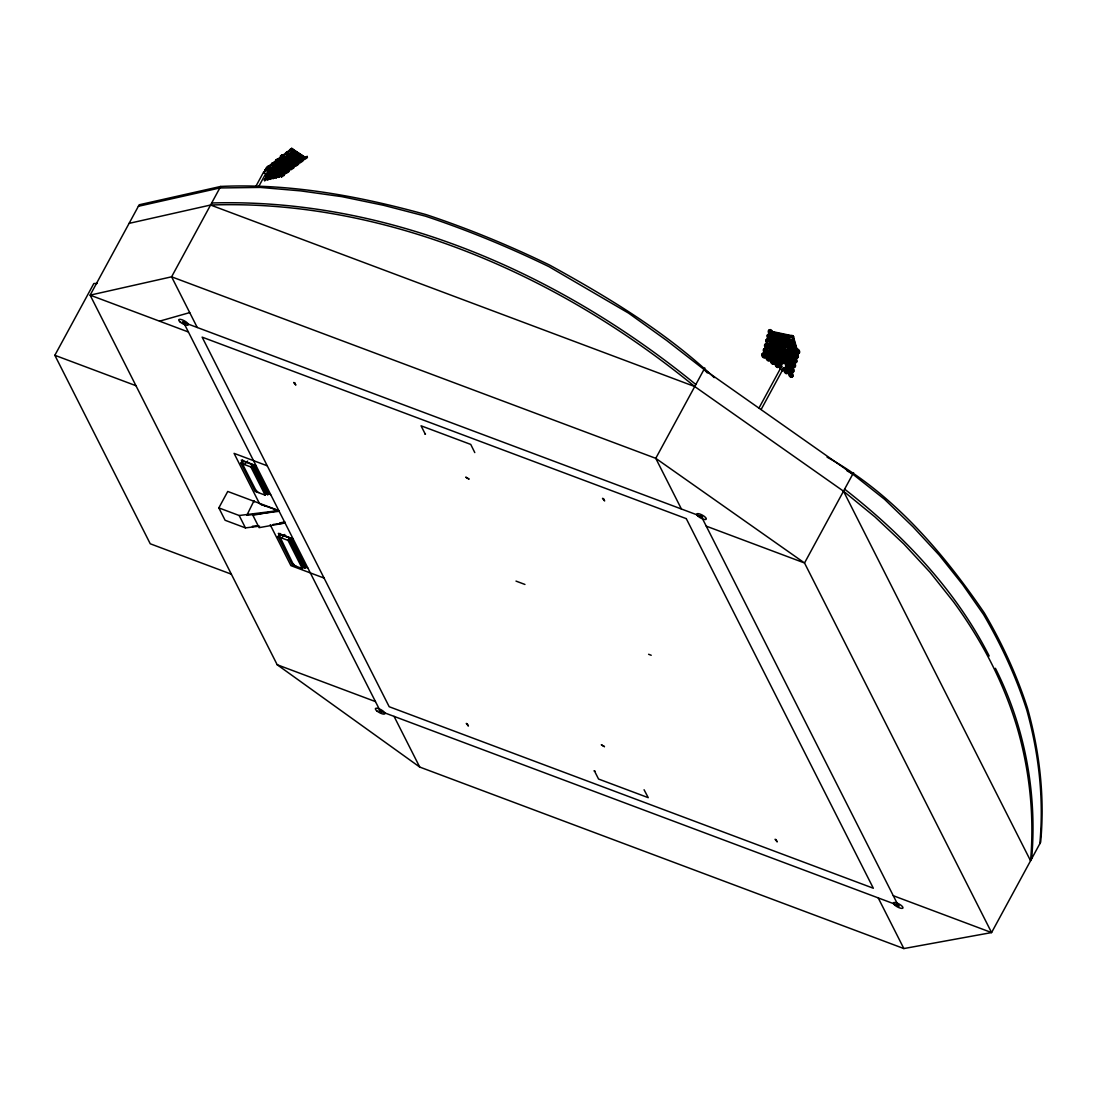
<?xml version="1.0" encoding="UTF-8"?>
<svg xmlns="http://www.w3.org/2000/svg" width="1097" height="1097" viewBox="0 0 1097 1097"><rect width="100%" height="100%" fill="white"/><g stroke="black" fill="none" stroke-linecap="round" stroke-linejoin="round"><path stroke-width="1.5" d="M182.39 321.791L184.68 322.888M379.041 710.554L381.331 711.761M899.321 906.04L897.113 904.751M291.116 155.13L291.158 152.099M790.018 357.32L791.006 358.033L791.307 347.296L789.525 346.172L776.278 347.173L781.407 346.172M791.006 358.033L791.403 351.067M1031.66 858.732C1037.296 793.529 1024.955 726.749 995.404 668.292M1039.819 843.716C1044.056 798.753 1038.845 753.557 1026.792 710.129A1781.926 798.547 3.6 0 0 983.461 614.402L962.659 584.578L939.251 555.178L913.061 526.889L884.497 499.258L852.767 474.123L704 369.47L666.688 340.481L628.554 313.125L548.953 266.653A814.577 521.322 41.7 0 0 425.348 216.136L383.443 205.276L341.935 196.665L300.715 190.892L260.277 187.422L219.853 187.957L138.387 206.291M267.407 170.556L266.105 168.513L265.611 169.432M279.447 536.035L279.845 533.389A8.337 7.226 -26.8 0 0 279.474 535.953L293.694 565.188L293.516 563.844M276.225 165.77L277.088 159.751L276.17 160.066L287.867 169.13L289.663 168.252L277.061 159.38M276.156 171.187L276.595 168.17M284.754 164.44L285.302 161.382M288.703 160.217L289.32 157.132M267.805 172.256L266.598 178.345L265.323 178.976L266.242 174.396M265.968 178.825L267.49 171.214M700.393 515.933L702.656 517.208M785.109 361.16L764.417 355.867L763.553 354.454L785.836 360.145L785.644 360.844M788.839 351.684L767.571 346.693L766.474 344.897L787.742 349.902L787.413 350.848L789.127 352.123L770.615 348.764L778.637 349.34M790.293 346.391L767.543 340.728L789.36 345.007L791.307 347.132L789.031 351.095M791.348 341.962L768.805 336.272L768.997 335.545L790.622 340.564L792.089 341.702M787.084 357.348L791.513 369.716L792.61 370.512L787.838 355.908L787.619 356.786L766.2 351.218L765.555 349.97L787.811 356.127L765.555 349.97M764.417 355.867L763.553 354.454M769.724 336.93L768.997 335.545M768.64 341.524L767.708 340.139M769.779 331.459L771.493 331.925L770.656 333.186M767.571 346.693L766.474 344.897M785.479 359.802L786.837 361.708L769.038 359.007L768.01 357.553L787.043 361.105L786.851 361.832L773.604 362.504L772.453 361.667L777.622 360.68M782.147 349.655L789.826 344.952L791.431 346.117L791.17 347.392L773.358 345.185L772.151 343.471L789.963 345.692M789.963 341.962L773.289 339.398L790.759 340.879M790.087 337.218L774.359 335.065L774.564 334.338L782.655 335.065M769.6 353.659L786.906 355.25L769.6 353.659L786.165 356.402M769.038 359.007L768.01 357.553M774.235 340.084L773.454 338.808M770.588 354.386L769.765 353.042M771.808 349.628L770.766 348.202M775.524 335.901L774.564 334.338M773.358 345.185L772.151 343.471M789.936 342.058L778.651 343.073L777.718 342.387L785.932 341.071M785.726 356.539L774.921 357.553L773.865 356.799L786.398 354.975L787.893 355.977L780.104 354.962L787.783 350.505L789.278 351.575M789.881 337.876L780.228 339.165L779.007 338.287L779.227 337.533L792.089 335.792M787.221 351.945L776.484 352.59L775.387 351.794L780.173 350.821M778.651 343.073L777.883 341.811M774.921 357.553L774.043 356.141M789.758 346.186L794.447 360.131L795.544 360.94L791.06 346.295L790.745 347.063L777.499 348.064L776.443 346.542M773.604 362.504L772.658 360.94M776.484 352.59L775.579 351.109M783.436 362.86L778.184 366L777.156 365.26L785.342 359.501L786.864 360.556L791.842 375.407L790.526 374.447L785.891 361.983M778.184 366L781.105 363.395M781.283 355.826L787.605 352.699M784.629 358.143L784.396 358.98L787.029 352.302M785.658 354.249L785.85 353.563M788.345 345.075L791.362 346.707L786.508 346.104M779.048 359.638L786.522 355.003L780.09 359.583M783.944 345.24L790.567 340.303L791.54 342.154M792.637 337.19L797.766 351.931L791.787 335.668L770.368 331.116L769.532 332.364M782.792 369.045L783.011 368.249M777.156 365.26L785.342 359.501M786.426 355.785L786.631 355.058M792.02 341.661L796.779 356.292L790.622 340.564M785.795 364.286L793.474 336.518L792.034 335.476L791.883 336.56L779.007 338.287M785.26 360.598L785.548 359.597M790.663 341.537L790.8 340.769M787.619 356.786L786.988 355.538M789.525 346.172L790.923 346.433M792.171 336.875L792.432 335.901L787.523 335.504M785.891 360.269L785.685 360.995L772.453 361.667M789.95 345.486L789.771 346.378L771.959 344.17M792.377 336.985L793.213 336.793M785.329 363.354L792.884 336.093M786.069 361.283L786.357 360.241M787.481 356.566L787.687 355.839M788.757 351.849L789.072 350.862L767.79 345.857M792.912 336.477L792.665 337.382L770.121 332.021L791.54 336.56M781.174 354.729L787.797 350.135L789.25 351.246L794.31 366.028L789.154 350.985L787.673 349.902M790.594 336.477A1.426 0.891 15.5 0 1 791.76 335.709A1.426 0.891 15.5 0 1 793.337 336.642L793.337 348.942L792.377 348.243M791.787 335.668L793.337 337.506L791.746 336.518L786.22 339.988M787.111 365.246L787.385 372.034L786.234 371.197L786.192 367.44M792.432 352.466L790.964 352.151L792.253 353.083L792.24 346.323M793.337 348.942L793.392 336.601L797.766 351.931M790.101 362.12L788.606 361.036L788.345 361.983L789.84 363.052L789.292 352.576M791.513 369.716L788.386 359.747M794.31 366.028L792.884 364.999L789.579 354.838M796.779 356.292L795.627 355.455L791.403 342.36M790.526 374.447L787.276 364.273M794.447 360.131L791.513 350.149M797.245 351.561L792.87 336.354M278.652 171.694L280.078 170.323M281.682 172.791L280.626 172.873M292.748 164.536L290.198 166.607M292.995 163.714L294.462 162.301M295.381 164.056L291.267 166.483L293.42 165.647M299.796 160.642L295.683 163.069L299.604 160.889M304.143 157.31L300.03 159.737L302.182 158.914M183.377 322.655L183.693 321.915M898.018 905.807L898.333 905.066M792.322 374.598A2.455 1.645 59.3 0 0 789.47 372.829A2.455 1.645 59.3 0 0 789.429 376.093A2.455 1.645 59.3 0 0 792.295 376.737L792.487 376.298A2.455 1.645 59.3 0 0 792.569 375.777M260.126 504.14L279.324 510.955M261.772 504.757L262.512 505.031M262.608 505.073L263.349 505.347M264.254 505.69L264.994 505.964M265.076 505.991L266.064 505.991M790.471 344.636L791.869 341.962L791.444 340.536L792.13 341.03M293.214 149.864L291.651 148.506L291.761 149.836M231.357 574.184L150.248 543.783L54.85 355.291L93.835 283.506L97.222 283.437M714.229 377.642C665.714 331.938 607.944 297.191 549.762 265.145A814.577 521.322 41.7 0 0 426.157 214.628C359.391 196.157 290.198 183.213 220.662 186.449L171.598 276.814L90.132 295.148L277.184 664.741L419.712 767.05L903.859 948.562L991.578 932.573L1040.642 842.208C1044.879 797.245 1039.668 752.048 1027.615 708.621A1781.926 798.547 3.6 0 0 984.283 612.894C942.584 551.928 892.492 493.321 827.083 457.147M255.505 187.011L263.623 172.064M258.604 186.737L265.913 173.285M265.145 495.158L255.148 491.415L240.887 463.222L242.231 460.74L254.216 465.224L268.477 493.431L267.791 494.692L265.789 493.952L251.528 465.745L250.87 466.965L265.145 495.158L265.789 493.952M259.55 526.149L245.44 527.89L225.104 520.266L218.838 507.884L227.751 491.456L278.789 510.585L252.859 515.261L259.125 527.657L285.055 522.981L273.153 524.462M267.791 494.692L253.517 466.499L254.216 465.224M255.985 465.649L241.285 460.068L242.821 463.126M253.997 500.767L246.839 515.302L279.145 511.298M270.644 494.624L266.228 492.964M284.891 521.939L279.598 522.912M302.292 568.575L292.309 564.832L278.035 536.639L279.378 534.157L291.377 538.654L305.638 566.847L304.952 568.109L302.95 567.368L288.689 539.176L288.031 540.382L302.292 568.575L302.95 567.368M304.952 568.109L290.678 539.916L291.377 538.654M298.823 556.014L299.508 554.739M299.358 557.07L300.057 555.809M300.578 559.47L301.264 558.195M301.113 560.526L301.798 559.264M302.333 562.926L303.019 561.664M302.868 563.995L303.554 562.72M304.075 566.395L304.774 565.12M304.609 567.451L305.309 566.175M307.804 568.04L303.375 566.381M704.822 367.961L655.759 458.327L681.402 508.994M758.905 408.166L781.626 366.329M761.167 409.428L783.875 367.591M594.684 771.246L594.094 770.793L594.848 771.109M853.589 472.615L804.526 562.98L991.578 932.573L893.315 895.728M268.655 178.235L264.542 180.648L266.009 179.25M288.799 163.11L286.838 164.701M293.146 159.778L291.185 161.382M282.08 174.217L278.048 176.713L279.968 174.889M286.056 169.418L284.452 170.597L286.29 169.72M290.938 167.484L286.824 169.898L288.292 168.499M297.602 162.041L295.107 163.96M244.439 464.511L247.661 461.042M281.6 537.928L284.822 534.458M272.742 174.135L271.507 175.136M271.233 177.796L267.407 180.045L269.314 178.208M278.213 172.887L274.291 175.067L275.265 174.012M280.229 170.954L279.502 171.598M273.948 177.22L270.013 179.401L271.494 177.988M288.25 165.222L288.977 164.577M289.087 164.111L287.867 165.112M276.801 176.548L272.879 178.742L274.346 177.33M293.434 160.779L292.213 161.794M292.529 161.931L293.256 161.286M279.132 175.15L275.69 178.098L279.31 176.219M283.698 171.735L280.434 173.861M291.349 164.303L290.883 165.085L292.652 164.454M288.058 168.362L285.179 170.597M287.099 171.927L280.667 176.123L282.834 175.301M282.368 175.218L278.446 177.399L279.913 176M287.867 169.953L287.4 170.748L291.24 168.485M292.309 166.525L291.843 167.32M295.189 164.289L293.214 165.825M296.725 163.124L294.257 165.688L300.098 161.643M295.683 165.057L292.063 167.293M301.072 159.792L300.605 160.573L304.445 158.311M301.003 158.681L300.043 159.778L303.951 157.557M284.905 169.665L284.219 170.625L287.99 167.896M265.035 178.838C261.223 183.199 273.866 173.491 265.035 178.838L265.515 179.606M275.059 173.861L271.535 175.822M278.062 173.395L277.075 174.45L278.707 173.943M291.13 162.973L287.524 164.865L288.991 163.453M291.281 163.192C288.113 166.813 298.398 159.326 292.323 162.493M280.27 172.915L281.243 171.859L279.804 172.407M280.325 173.203L283.616 171.269M289.087 166.113L290.061 165.071L288.95 165.318M298.315 159.326C295.312 163.206 306.022 154.403 298.987 159.024M284.658 174.354L281.476 176.946L284.836 173.545L281.216 175.424M303.636 157.858L302.045 158.996M280.571 155.884L282.642 154.951L284.178 157.694M281.668 155.171L280.544 156.035L281.147 161.108M281.147 155.829L292.707 165.524L294.106 164.783L282.546 155.088L291.336 165.51L290.006 166.154L281.175 155.76L282.121 155.253L296.999 164.056L295.669 164.701L280.791 155.911M276.801 159.655L277.884 159.284L292.529 167.526L290.801 168.376L276.156 160.135L277.075 159.312M282.148 162.63L281.518 155.829L282.642 154.951M291.13 148.63L290.143 149.384L291.212 149.082M265.68 168.417L291.651 148.506M282.875 174.958L268.367 166.566L267.407 166.867L276.471 176.452L277.994 175.698L268.93 166.113L280.955 174.944L279.557 175.63L267.545 166.785L282.066 175.136L283.67 174.354L269.163 165.962L267.901 166.826L274.236 177.07L275.237 176.315L272.056 171.201M272.44 163.371L273.318 162.754L287.565 171.201L286.235 171.859L271.987 163.412L281.518 172.764L282.642 172.202L277.911 167.512M276.156 160.135L277.966 159.188M287.332 153.827L294.572 162.671L295.875 161.89L287.606 151.784L286.221 152.757L286.55 157.707M274.236 177.07L267.284 166.963L269.067 166.196L268.162 166.291M266.612 168.897L292.584 148.986M265.323 178.976L266.598 178.345M267.915 171.722L268.189 178.249L269.478 177.659L269.204 171.132M268.189 178.249L269.478 177.659M267.668 166.881L270.877 177.741L272.275 177.056L270.904 172.394M270.877 177.741L272.275 177.056M276.225 173.998L276.855 173.518L275.58 174.149L272.591 163.384L284.384 172.229L285.069 171.694L273.276 162.767L272.577 163.055L282.642 172.202M286.619 154.019L292.076 163.11L293.338 162.493L287.099 152.099M292.076 163.11L293.338 162.493M297.836 160.505L296.656 159.956L297.644 159.202L294.119 152.469M280.914 164.481L283.725 169.884L277.034 159.888L291.679 168.184M276.471 176.452L277.994 175.698M282.957 170.049L276.266 160.066L285.549 169.582L287.14 168.801L282.491 164.029M290.006 166.154L291.336 165.51M292.734 151.688L298.891 159.38L299.824 158.928L294.695 152.51M298.891 159.38L299.824 158.928M285.549 169.582L287.14 168.801M279.557 175.63L280.256 175.095M286.907 171.708L271.795 163.48L283.67 172.38L284.37 171.845M287.867 169.13L288.758 168.458M292.707 165.524L294.106 164.783M294.983 162.575L286.715 152.469L285.741 152.812L297.109 162.013L298.494 161.396L287.126 152.195L286.29 152.469M291.569 150.426L301.195 158.983L302.703 158.146L291.857 148.52L305.405 157.529L304.294 158.201L290.732 149.288L292.008 148.438L290.979 148.781M297.109 162.013L298.494 161.396M301.195 158.983L302.703 158.146M282.066 175.136L283.67 174.354M286.235 171.859L287.565 171.201M290.801 168.376L292.529 167.526M295.669 164.701L296.999 164.056M301.387 160.669L300.701 161.19L285.659 152.881L300.002 161.355L301.387 160.669L287.071 152.209M293.269 160.176L291.802 161.574L293.955 160.752M273.852 176.562C269.067 180.854 280.777 173.203 274.401 176.219M291.199 164.084L287.894 165.894M277.966 174.286L276.938 174.999M284.63 170.666L287.085 169.185M301.017 159.6L299.454 160.628M292.255 166.346L290.993 167.32M297.15 162.781L298.713 161.753M287.812 169.774L285.727 171.063M283.451 173.134L282.423 173.847M285.645 171.735L282.546 173.353L284.466 171.516M285.919 171.708L289.114 170.172L286.399 172.462M300.619 161.67C295.861 165.976 307.503 158.27 301.154 161.314M304.952 158.366C300.194 162.685 311.836 154.965 305.487 158.023M291.61 168.527C286.838 172.832 298.48 165.126 292.145 168.17M296.217 165.044C291.445 169.349 303.087 161.643 296.752 164.687M784.122 344.581L790.567 340.303M785.178 345.349L789.045 342.785M786.275 345.144L788.853 343.43M277.98 171.543L279.982 169.788L277.829 170.611M275.758 173.655L277.349 172.723M281.353 170.515L279.324 171.639M283.616 170.254L285.618 168.499L283.67 169.103M785.123 339.823L792.034 335.476M790.416 339.288L784.286 343.114M700.997 516.728L701.765 516.248M781.256 360.433L784.986 358.116M296.574 159.216L298.823 158.325L295.765 160.669L298.809 158.297L296.656 159.161M779.638 339.522L780.433 338.411L779.227 337.533M782.86 342.072L784.876 342.758L784.574 342.072M792.487 376.298L792.295 376.737M294.449 161.52L292.954 162.287M283.451 169.322L284.507 168.732M291.13 165.044L289.553 166.072L290.225 165.77M302.525 158.736L303.567 158.16M279.091 172.695L280.146 172.106M281.298 171.626L280.256 172.215M282.258 172.915L283.753 172.133M277.363 176.507C271.261 179.305 282.135 172.723 277.664 175.287M277.706 176.343L279.2 175.561M287.441 171.763C293.639 168.787 281.696 177.015 287.016 171.365L272.646 162.905M780.872 349.641L785.356 347.296M785.233 350.039L791.198 346.913M293.352 162.932L294.64 162.356M284.713 167.759L283.191 168.348M283.067 170.57L281.545 171.159M273.606 175.973C261.799 182.582 278.172 175.013 272.262 176.562M283.561 171.338L282.025 171.927M284.054 173.792L284.836 173.587L283.369 174.944L283.849 175.712M298.933 160.902L297.918 161.218M294.586 164.221L293.489 164.468M273.071 177.056L273.866 176.754M286.002 171.694L287.016 171.365M286.056 172.517L284.946 172.75L285.96 170.734M159.545 321.174L189.712 312.604M220.662 186.449L139.196 204.782L90.132 295.148L188.396 331.993M129.117 223.363L210.583 205.029L694.73 386.542L843.497 491.182L874.926 516.893L903.791 543.947L929.995 572.236L953.389 601.65A1589.279 762.456 -8.9 0 1 1017.207 727.764C1029.74 770.848 1034.444 816.058 1030.563 860.775L843.497 491.182M290.691 149.123L291.706 148.767M287.606 151.784L289.251 154.403M282.19 155.335L280.914 155.747L285.535 163.988M293.31 165.4L281.751 155.692L280.544 156.035L282.793 162.452M273.318 162.754L272.495 162.959L279.118 167.882M296.78 159.394L298.137 159.97M305.405 157.529L291.541 148.685M269.163 165.962L268.244 166.264L274.908 171.173M304.294 158.201L291.048 149.219M300.002 161.355L300.701 161.19M287.839 166.141L288.813 165.935L285.727 160.436M277.843 170.899L278.569 170.734L277.116 159.847M283.479 169.651L284.246 169.487M283.67 172.38L284.384 172.229M785.26 337.753L788.482 337.328M218.838 507.884L239.173 515.508L278.789 510.585M257.507 525.655L252.406 526.286L252.763 526.985M773.865 356.799L786.22 355.634L787.728 356.594M779.734 356.456L785.905 355.881M777.718 342.387L790.608 341.222M780.42 342.346L786.878 341.757M296.848 161.067L293.091 163.782M775.387 351.794L787.646 351.054L788.99 352.151M776.676 351.904L781.283 351.63M773.81 361.777L787.043 361.105M211.694 202.986C389.037 197.789 560.348 273.866 695.841 384.498M783.587 363.011L783.464 363.011A2.797 2.509 -20.9 0 0 782.092 363.505M774.359 335.065L793.529 336.779M773.289 339.398L790.594 341.469M775.168 344.691L781.64 345.5M770.766 353.755L775.442 354.358M781.791 349.792L788.085 350.711L770.615 348.764M771.959 349.065L778.267 349.984M767.845 358.143L786.988 361.132M771.493 331.925L791.266 336.135M767.543 340.728L790.443 345.802M769.916 336.203L791.54 341.236M768.805 336.272L790.43 341.29M766.241 345.733L787.523 350.725M763.361 355.113L786.878 360.913M765.377 350.629L786.81 356.196M265.131 170.556L266.023 170.981M706.262 526.149L804.526 562.98L655.759 458.327L171.598 276.814L197.241 327.482M54.85 355.291L135.959 385.705M267.243 465.8L234.072 453.363L259.345 503.304M251.528 465.745L253.517 466.499M240.887 463.222L250.87 466.965M516.001 581.095L524.942 584.454M258.59 492.443L256.629 491.717L242.464 463.962L242.684 459.972A8.337 7.226 -26.8 0 0 242.327 462.536L242.492 463.77M648.601 654.278L651.22 655.266M288.689 539.176L290.678 539.916M278.035 536.639L288.031 540.382M293.79 565.133L295.737 565.874M324.068 578.064L290.897 565.627L270.219 524.777M277.184 664.741L375.448 701.586M474.795 452.595L470.75 444.422L421.056 425.801L425.115 433.822M644.062 789.744L648.245 797.67L598.551 779.035L594.492 771.026M279.941 161.122L291.665 167.718M268.354 166.141L282.861 174.533M846.87 470.682L852.767 474.123M300.688 160.82L286.372 152.36L297.904 161.849M281.449 155.404L296.327 164.193M281.463 155.76L296.341 164.564M792.295 336.587L793.076 337.149M790.389 340.961L791.924 342.333L792.253 353.083M791.54 346.46L790.389 345.637L790.101 354.249A2.455 1.645 59.3 0 0 792.692 354.797A2.455 1.645 59.3 0 0 792.555 351.918M795.819 354.729L796.984 355.565M794.639 359.446L795.736 360.241M790.238 356.484L791.225 357.197M776.278 347.173L777.499 348.064M793.131 364.094L794.571 365.136M785.315 360.433L786.837 361.708M785.054 360.543L786.851 361.832L786.645 358.842M791.705 369.017L792.802 369.826M786.439 370.471L787.591 371.307M790.759 373.624L792.075 374.584M777.444 364.218L778.472 364.958M268.258 166.634L280.256 175.479M279.968 167.306L276.965 159.901L288.772 168.938M844.608 489.139C902.927 534.582 955.501 589.651 989.192 656.006M281.943 155.212L284.507 157.378M287.085 159.531L293.502 164.92M299.714 156.131L302.114 158.27M290.938 149.233L301.771 158.859M781.338 367.152L781.256 367.07A2.797 2.509 -20.9 0 1 781.544 363.971M275.553 165.167L273.194 162.822L280.05 172.764M282.08 172.64L272.632 163.247L273.208 169.692M277.061 159.874L286.358 169.404M704 369.47L707.442 373.007M273.825 172.284L277.226 175.877M268.175 166.703L277.239 176.288M285.151 159.147L290.664 165.647M281.847 155.609L290.678 166.017M291.158 148.767L299.358 159.038M291.158 149.014L299.358 159.284M275.059 166.689L277.623 170.433M272.509 163.33L279.351 173.299M272.659 164.728L276.938 170.954M283.862 174.588L284.342 175.355M280.983 176.192L281.476 176.946M267.243 178.358L267.737 179.113M264.377 179.949L264.857 180.717M286.468 152.236L291.925 161.341M287.249 153.882L292.707 162.973M281.888 155.527L287.277 165.14M291.007 149.192L296.656 159.956M291.555 152.072L294.38 157.461M878.217 897.894L903.859 948.562M394.07 716.382L419.712 767.05M253.75 501.206L254.106 501.905M239.173 515.508L245.44 527.89M279.42 163.837L280.626 166.799M276.883 161.533L280.489 170.419M788.153 352.644L792.884 364.999M786.631 361.393L791.842 375.407M791.211 343.087L795.627 355.455M787.646 356.607L792.61 370.512M283.575 160.231L284.685 163.426M281.285 155.87L284.096 163.892M274.771 167.457L275.813 170.488M272.467 165.044L274.031 169.596M790.868 346.981L795.544 360.94M286.961 152.181L289.334 160.011M286.399 152.606L288.758 160.148M286.77 155.87L287.729 159.01M269.739 170.995L271.576 177.207M268.381 166.73L271.576 177.577M291.418 150.783L292.693 155.623M291.103 152.565L291.953 155.788M788.894 351.918L789.84 363.052M786.549 361.42L787.385 372.034M785.507 362.092L786.234 371.197M788.112 360.488L788.359 367.33L787.577 356.621M287.03 155.637L287.195 158.928M268.436 166.662L268.916 178.098M268.477 171.297L268.614 174.56M790.676 342.922L790.814 347.543M792.583 344.033L792.651 347.269M792.226 340.125L792.295 343.375M210.583 205.029A727.174 551.599 50.1 0 1 694.73 386.542M793.337 336.642A1.426 0.891 15.5 0 1 792.445 337.574M786.055 341.757A2.455 1.645 59.3 0 1 784.794 343.814A2.455 1.645 59.3 0 1 782.449 341.62M784.945 343.964A2.455 1.645 59.3 0 1 781.791 341.674M789.017 368.907A2.455 1.645 59.3 0 1 787.125 368.098M788.126 364.519A2.455 1.645 59.3 0 1 789.854 366.576A2.455 1.645 59.3 0 1 789.415 368.729M780.186 362.49A2.455 1.645 59.3 0 1 777.691 360.817A2.455 1.645 59.3 0 1 778.061 358.102A2.455 1.645 59.3 0 1 780.611 359.295M774.153 358.76A2.455 1.645 59.3 0 1 773.042 355.154A2.455 1.645 59.3 0 1 776.018 355.963M779.021 366.014A2.455 1.645 59.3 0 1 776.772 367.166A2.455 1.645 59.3 0 1 775.346 363.724A2.455 1.645 59.3 0 1 778.088 363.765M783.944 367.769A2.455 1.645 59.3 0 1 783.779 370.073A2.455 1.645 59.3 0 1 781.777 369.991M780.941 369.086A2.455 1.645 59.3 0 1 781.832 365.877M770.245 357.91A2.455 1.645 59.3 0 1 768.901 360.529A2.455 1.645 59.3 0 1 766.734 357.128A2.455 1.645 59.3 0 1 769.559 356.84M769.655 358.253A2.455 1.645 59.3 0 1 768.778 360.899A2.455 1.645 59.3 0 1 766.213 358.609A2.455 1.645 59.3 0 1 767.543 356.36M768.517 356.786A2.455 1.645 59.3 0 1 768.97 357.183M772.055 333.035A2.455 1.645 59.3 0 1 769.806 334.201A2.455 1.645 59.3 0 1 768.38 330.759A2.455 1.645 59.3 0 1 771.122 330.787M775.812 337.451A2.455 1.645 59.3 0 1 773.138 336.326A2.455 1.645 59.3 0 1 773.166 333.31M776.141 335.01A2.455 1.645 59.3 0 1 776.114 337.136M786.864 344.156A2.455 1.645 59.3 0 1 787.44 342.881M788.784 342.826A2.455 1.645 59.3 0 1 789.278 343.1M794.283 349.628A2.455 1.645 59.3 0 1 791.499 349.751M792.487 346.172A2.455 1.645 59.3 0 1 794.297 348.517M779.487 340.893A2.455 1.645 59.3 0 1 777.663 339.563M777.183 338.411A2.455 1.645 59.3 0 1 778.555 336.354M777.951 338.658A2.455 1.645 59.3 0 1 779.46 336.08A2.455 1.645 59.3 0 1 781.379 339.755A2.455 1.645 59.3 0 1 778.239 339.22M779.281 345.007A2.455 1.645 59.3 0 1 776.457 341.962A2.455 1.645 59.3 0 1 779.323 341.318M779.405 344.869A2.455 1.645 59.3 0 1 776.799 344.568A2.455 1.645 59.3 0 1 776.141 341.359A2.455 1.645 59.3 0 1 778.733 341.674M775.072 340.166A2.455 1.645 59.3 0 1 772.713 341.798A2.455 1.645 59.3 0 1 771.904 337.862M773.742 338.082A2.455 1.645 59.3 0 1 774.88 339.563M783.875 348.339A2.455 1.645 59.3 0 1 781.777 347.31A2.455 1.645 59.3 0 1 781.133 344.773M782.024 343.855A2.455 1.645 59.3 0 1 782.97 343.964M783.916 344.65A2.455 1.645 59.3 0 1 784.3 345.157M783.285 348.695A2.455 1.645 59.3 0 1 781.187 347.653A2.455 1.645 59.3 0 1 780.543 345.13M792.583 345.692A2.455 1.645 59.3 0 1 794.845 347.968A2.455 1.645 59.3 0 1 793.83 350.217A2.455 1.645 59.3 0 1 791.403 348.325M799.014 352.905A2.455 1.645 59.3 0 1 796.833 353.549A2.455 1.645 59.3 0 1 795.311 350.601A2.455 1.645 59.3 0 1 797.217 349.449M798.163 350.135A2.455 1.645 59.3 0 1 798.547 350.642M791.719 351.013A2.455 1.645 59.3 0 1 792.171 351.41M791.321 350.245A2.455 1.645 59.3 0 1 793.611 353.837A2.455 1.645 59.3 0 1 790.43 353.453M783.615 351.63A2.455 1.645 59.3 0 1 782.422 353.097A2.455 1.645 59.3 0 1 780.365 351.767M780.392 348.75A2.455 1.645 59.3 0 1 782.682 349.381M782.97 351.397A2.455 1.645 59.3 0 1 781.832 353.453A2.455 1.645 59.3 0 1 779.473 351.547M780.666 348.915A2.455 1.645 59.3 0 1 781.64 349.326M784.712 356.045A2.455 1.645 59.3 0 1 784.026 354.962M783.779 353.796A2.455 1.645 59.3 0 1 784.753 352.343M785.754 356.1A2.455 1.645 59.3 0 1 784.945 352.178M791.623 357.211A2.455 1.645 59.3 0 1 791.458 359.514A2.455 1.645 59.3 0 1 789.456 359.446M790.484 355.73A2.455 1.645 59.3 0 1 790.937 356.141M797.684 357.334A2.455 1.645 59.3 0 1 795.832 358.143A2.455 1.645 59.3 0 1 794.022 355.785M794.036 354.688A2.455 1.645 59.3 0 1 795.887 353.878A2.455 1.645 59.3 0 1 797.697 356.223M769.477 342.84A2.455 1.645 59.3 0 1 767.31 343.484A2.455 1.645 59.3 0 1 765.775 340.536A2.455 1.645 59.3 0 1 767.681 339.384M768.627 340.07A2.455 1.645 59.3 0 1 769.011 340.577M772.466 346.926A2.455 1.645 59.3 0 1 770.341 345.048A2.455 1.645 59.3 0 1 770.67 342.593M772.96 343.224A2.455 1.645 59.3 0 1 773.358 343.718M774.482 345.116A2.455 1.645 59.3 0 1 771.904 346.049A2.455 1.645 59.3 0 1 771.15 342.333A2.455 1.645 59.3 0 1 774.235 343.951M770.519 338.548A2.455 1.645 59.3 0 1 767.653 337.917A2.455 1.645 59.3 0 1 767.694 334.654A2.455 1.645 59.3 0 1 770.547 336.422M770.793 337.588A2.455 1.645 59.3 0 1 770.711 338.123M778.171 349.6A2.455 1.645 59.3 0 1 776.018 349.696M774.88 348.215A2.455 1.645 59.3 0 1 775.209 345.774M777.046 345.994A2.455 1.645 59.3 0 1 778.184 347.461M778.445 349.559A2.455 1.645 59.3 0 1 776.607 349.34M775.291 347.269A2.455 1.645 59.3 0 1 776.415 345.212A2.455 1.645 59.3 0 1 778.774 347.118M793.501 371.43A2.455 1.645 59.3 0 1 791.335 372.061A2.455 1.645 59.3 0 1 789.799 369.127A2.455 1.645 59.3 0 1 791.705 367.975M792.651 368.661A2.455 1.645 59.3 0 1 793.035 369.168M782.312 355.798A2.455 1.645 59.3 0 1 781.613 357.759A2.455 1.645 59.3 0 1 779.514 357.019M778.843 353.824A2.455 1.645 59.3 0 1 781.832 354.633M781.215 357.992A2.455 1.645 59.3 0 1 778.527 356.868M778.568 353.851A2.455 1.645 59.3 0 1 779.912 353.796M780.406 354.07A2.455 1.645 59.3 0 1 781.242 354.975M781.722 356.141A2.455 1.645 59.3 0 1 781.517 357.677M773.646 352.96A2.455 1.645 59.3 0 1 774.825 350.327M776.265 351.15A2.455 1.645 59.3 0 1 776.649 351.643M774.235 352.617A2.455 1.645 59.3 0 1 775.661 350.025A2.455 1.645 59.3 0 1 777.704 353.563M772.576 350.738A2.455 1.645 59.3 0 1 770.409 351.383A2.455 1.645 59.3 0 1 768.874 348.435A2.455 1.645 59.3 0 1 770.78 347.283M771.726 347.968A2.455 1.645 59.3 0 1 772.59 349.641M790.58 355.113A2.455 1.645 59.3 0 1 792.295 358.788A2.455 1.645 59.3 0 1 789.196 358.184M795.928 359.679A2.455 1.645 59.3 0 1 795.188 362.901A2.455 1.645 59.3 0 1 792.678 359.638A2.455 1.645 59.3 0 1 795.544 359.172M794.749 364.862A2.455 1.645 59.3 0 1 793.392 367.481A2.455 1.645 59.3 0 1 791.239 364.081A2.455 1.645 59.3 0 1 794.063 363.793M790.375 361.955A2.455 1.645 59.3 0 1 790.21 364.273A2.455 1.645 59.3 0 1 788.208 364.19M789.237 360.488A2.455 1.645 59.3 0 1 790.087 361.393M789.333 359.857A2.455 1.645 59.3 0 1 791.143 363.313A2.455 1.645 59.3 0 1 788.345 363.436M787.66 362.367A2.455 1.645 59.3 0 1 787.687 360.227M783.08 360.282A2.455 1.645 59.3 0 1 782.778 359.72M782.614 358.02A2.455 1.645 59.3 0 1 783.971 357.073M784.094 360.46A2.441 1.632 59.3 0 1 783.711 356.936M779.597 362.833A2.455 1.645 59.3 0 1 777.499 361.804A2.455 1.645 59.3 0 1 776.854 359.268M778.212 358.321A2.455 1.645 59.3 0 1 779.638 359.144M775.401 359.336A2.455 1.645 59.3 0 1 772.315 357.334A2.455 1.645 59.3 0 1 774.098 355.126M771.438 354.88A2.455 1.645 59.3 0 1 768.572 355.538A2.455 1.645 59.3 0 1 768.613 351.835M770.505 352.644A2.455 1.645 59.3 0 1 771.191 353.714M767.091 351.739A2.455 1.645 59.3 0 1 764.527 352.672A2.455 1.645 59.3 0 1 763.773 348.956A2.455 1.645 59.3 0 1 766.858 350.56M768.311 347.063A2.455 1.645 59.3 0 1 765.747 347.996A2.455 1.645 59.3 0 1 764.979 344.293A2.455 1.645 59.3 0 1 768.078 345.898M783.601 369.291A2.455 1.645 59.3 0 1 781.681 370.621M780.351 369.428A2.455 1.645 59.3 0 1 779.967 366.933A2.455 1.645 59.3 0 1 781.736 366.357M788.825 369.072A2.455 1.645 59.3 0 1 787.002 368.853M785.85 367.385A2.455 1.645 59.3 0 1 785.671 366.782M788.03 365.15A2.455 1.645 59.3 0 1 788.866 366.055M789.346 367.221A2.455 1.645 59.3 0 1 789.333 368.331M781.571 364.382A2.455 1.645 59.3 0 1 781.379 363.793M765.281 355.25A2.455 1.645 59.3 0 1 763.773 357.814A2.455 1.645 59.3 0 1 761.853 354.153A2.455 1.645 59.3 0 1 764.993 354.688M787.907 372.212A2.455 1.645 59.3 0 1 785.987 373.542A2.455 1.645 59.3 0 1 784.122 370.621A2.455 1.645 59.3 0 1 786.042 369.278M786.988 369.963A2.455 1.645 59.3 0 1 787.673 371.047M773.865 361.009A2.455 1.645 59.3 0 1 773.714 364.094A2.455 1.645 59.3 0 1 770.944 362.517A2.455 1.645 59.3 0 1 771.589 359.706M783.025 363.724A1.426 0.891 15.5 0 1 785.027 363.162A1.426 0.891 15.5 0 1 785.205 364.766M784.862 363.203A2.797 2.509 -20.9 0 1 782.997 368.057A2.811 2.605 -6.9 0 0 784.835 363.121M266.873 179.044L270.986 176.631L266.873 179.044M289.704 169.007L293.818 166.579L289.704 169.007M298.713 162.15L302.827 159.723L298.713 162.15M303.046 158.859L307.16 156.432L303.046 158.859M465.91 477.264L468.899 479.005L465.91 477.264M601.43 744.863L604.42 746.604L601.43 744.863M424.717 433.589L425.513 434.042L424.827 433.576M278.446 533.485L293.173 539.011L278.446 533.485M701.367 516.481L183.514 322.34L380.344 711.24L898.196 905.395L701.367 516.481M686.283 518.648L202.136 337.136L389.188 706.729L873.335 888.241L686.283 518.648M294.709 382.867L293.708 382.496L295.833 385.088L294.709 382.867M603.515 498.724L602.514 498.34L604.639 500.945L603.515 498.724M467.267 723.828L466.266 723.444L468.405 726.049L467.267 723.828M776.073 839.671L775.072 839.301L777.197 841.906L776.073 839.671M256.629 491.717L256.465 490.482L256.533 491.771M784.712 370.265A2.455 1.645 59.3 0 0 787.523 373.309A2.455 1.645 59.3 0 0 787.564 369.62A2.455 1.645 59.3 0 0 784.712 370.265M762.319 354.482A2.455 1.645 59.3 0 0 765.144 357.526A2.455 1.645 59.3 0 0 765.185 353.824A2.455 1.645 59.3 0 0 762.319 354.482M789.36 373.83A2.455 1.645 59.3 0 0 792.185 376.874A2.455 1.645 59.3 0 0 792.226 373.172A2.455 1.645 59.3 0 0 789.36 373.83M768.229 352.932A2.455 1.645 59.3 0 0 771.054 355.977A2.455 1.645 59.3 0 0 771.095 352.288A2.455 1.645 59.3 0 0 768.229 352.932M763.896 349.792A2.455 1.645 59.3 0 0 766.707 352.836A2.455 1.645 59.3 0 0 766.762 349.148A2.455 1.645 59.3 0 0 763.896 349.792M771.205 360.803A2.455 1.645 59.3 0 0 774.016 363.847A2.455 1.645 59.3 0 0 774.057 360.145A2.455 1.645 59.3 0 0 771.205 360.803M775.812 364.067A2.455 1.645 59.3 0 0 778.637 367.111A2.455 1.645 59.3 0 0 778.678 363.409A2.455 1.645 59.3 0 0 775.812 364.067M768.846 331.088A2.455 1.645 59.3 0 0 771.671 334.132A2.455 1.645 59.3 0 0 771.712 330.444A2.455 1.645 59.3 0 0 768.846 331.088M773.179 334.228A2.455 1.645 59.3 0 0 776.004 337.273A2.455 1.645 59.3 0 0 776.045 333.584A2.455 1.645 59.3 0 0 773.179 334.228M795.887 350.437A2.455 1.645 59.3 0 0 798.712 353.481A2.455 1.645 59.3 0 0 798.753 349.792A2.455 1.645 59.3 0 0 795.887 350.437M771.918 338.795A2.455 1.645 59.3 0 0 774.743 341.839A2.455 1.645 59.3 0 0 774.784 338.15A2.455 1.645 59.3 0 0 771.918 338.795M794.557 354.866A2.455 1.645 59.3 0 0 797.368 357.91A2.455 1.645 59.3 0 0 797.409 354.221A2.455 1.645 59.3 0 0 794.557 354.866M766.35 340.372A2.455 1.645 59.3 0 0 769.175 343.416A2.455 1.645 59.3 0 0 769.216 339.727A2.455 1.645 59.3 0 0 766.35 340.372M767.585 335.641A2.455 1.645 59.3 0 0 770.409 338.685A2.455 1.645 59.3 0 0 770.451 334.996A2.455 1.645 59.3 0 0 767.585 335.641M790.375 368.962A2.455 1.645 59.3 0 0 793.2 372.006A2.455 1.645 59.3 0 0 793.241 368.318A2.455 1.645 59.3 0 0 790.375 368.962M793.254 359.473A2.455 1.645 59.3 0 0 796.079 362.517A2.455 1.645 59.3 0 0 796.12 358.829A2.455 1.645 59.3 0 0 793.254 359.473M791.787 364.094A2.455 1.645 59.3 0 0 794.612 367.138A2.455 1.645 59.3 0 0 794.653 363.45A2.455 1.645 59.3 0 0 791.787 364.094M769.45 348.27A2.455 1.645 59.3 0 0 772.274 351.314A2.455 1.645 59.3 0 0 772.315 347.626A2.455 1.645 59.3 0 0 769.45 348.27M765.116 345.116A2.455 1.645 59.3 0 0 767.927 348.16A2.455 1.645 59.3 0 0 767.969 344.472A2.455 1.645 59.3 0 0 765.116 345.116M697.857 516.056A5.43 1.687 28.5 0 0 706.084 519.375A5.43 1.687 28.5 0 0 700.613 514.287A5.43 1.687 28.5 0 0 697.857 516.056M894.768 905.148A5.43 1.687 28.5 0 0 902.845 908.151A5.43 1.687 28.5 0 0 896.921 903.009A5.43 1.687 28.5 0 0 894.768 905.148M376.778 710.87A5.43 1.687 28.5 0 0 384.855 713.873A5.43 1.687 28.5 0 0 378.931 708.731A5.43 1.687 28.5 0 0 376.778 710.87M180.114 321.997A5.43 1.687 28.5 0 0 188.204 325A5.43 1.687 28.5 0 0 182.28 319.858A5.43 1.687 28.5 0 0 180.114 321.997M265.09 169.994A2.797 1.097 -69.5 0 0 264.322 173.175A2.811 0.768 -66.8 0 1 265.255 170.049A2.811 0.768 -66.8 0 1 266.722 168.623A2.797 1.097 -69.5 0 0 265.09 169.994"/></g></svg>
